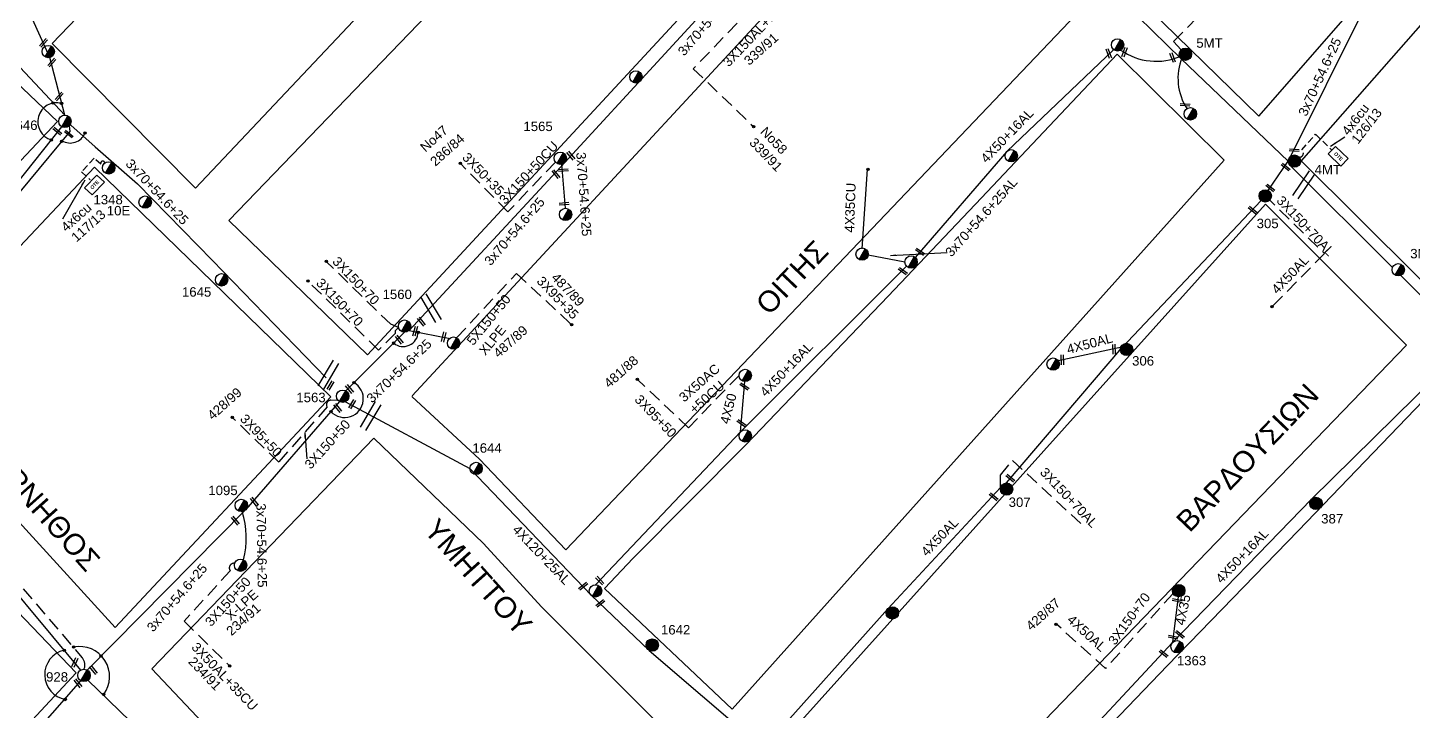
# Model space of a CAD drawing. Header units: millimetres. Extents: x -2449 to 2989, y 8 to 1056.
# Drawn here: x 696.4 to 960.7, y 282 to 412.5 of the extents above; entities that cross this region are included whole.
import ezdxf

# ---------------------------------------------------------------- set-up
doc = ezdxf.new("R2010")
doc.units = ezdxf.units.MM
doc.linetypes.add('DASHED', pattern=[19.05, 12.7, -6.35])
for name, color, linetype in [('Pillar OTE', 7, 'Continuous'), ('Άγνωστα', 7, 'Continuous'), ('Γυμνά εναέρια ΧΤ και ΦΟΠ (3Φ)   4x50+16AL', 7, 'Continuous'), ('Επιγραφές - Σχήματα', 7, 'Continuous'), ('Καλώδια ΧΤ   3x150+50CU', 7, 'DASHED'), ('Καλώδια ΧΤ   3x150+70 XLPE', 7, 'DASHED'), ('Καλώδια ΧΤ   3x150+70AL', 7, 'DASHED'), ('Καλώδια ΧΤ   4x50AL', 7, 'DASHED'), ('Μηχανική τομή', 7, 'Continuous'), ('Στύλος Ξύλινος', 7, 'Continuous'), ('Στύλος Ξύλινος @ 1', 7, 'Continuous'), ('Στύλος ΦΜ', 7, 'Continuous'), ('Στύλος ΦΜ @ 1', 7, 'Continuous'), ('Συνδέσεις', 7, 'Continuous'), ('Συνεστραμμένα ΧΤ   3x70+54.6+25 AL', 7, 'SYN_LINE'), ('Συνεστραμμένα ΧΤ   4x120+25 AL', 7, 'SYN_LINE'), ('Τομή', 7, 'Continuous'), ('Υπόβαθρο ΔΕΗ', 7, 'Continuous'), ('Υπόγεια καλώδια Παροχών ΧΤ   4x6', 7, 'DASHED')]:
    doc.layers.add(name, color=color, linetype=linetype)
doc.styles.add('arial', font='arial.ttf')
doc.styles.get("Standard").update_dxf_attribs({"font": 'arial.ttf'})
doc.linetypes.add('SYN_LINE', pattern='A,0.5,-0.0001,["/\\/\\/\\/",Standard,S=0.1,R=0,X=0,Y=-0.05],-0.25', length=0.7501)
doc.dimstyles.new('ISO-25', dxfattribs={"dimtxt": 2.5, "dimasz": 2.5, "dimexe": 1.25, "dimexo": 0.625, "dimtad": 1, "dimtxsty": 'Standard', "dimcen": 2.5, "dimadec": 0, "dimazin": 0, "dimtfac": 1, "dimtmove": 0, "dimatfit": 3, "dimfxl": 1, "dimarcsym": 0})

# ---------------------------------------------------------------- blocks, each defined once
blk = doc.blocks.new('ΥΠΑΡΧΩΝ ΤΣΙΜΕΝΤΕΝΙΟΣ ΣΤΥΛΟΣ')
at = {"layer": 'Στύλος ΦΜ'}
blk.add_hatch(color=7, dxfattribs=at).paths.add_polyline_path([(-1.29, -2.28, 0.574793), (2.62, 0, 0.268822), (1.3, 2.27)])
at = {"layer": 'Στύλος ΦΜ', "color": 7}
blk.add_line((-1.29, -2.28), (1.3, 2.27), dxfattribs=at)
blk.add_circle((0, 0), 2.62, dxfattribs=at)
at = {"layer": 'Στύλος ΦΜ', "flags": 4}
for tag, p in [('ΑΡΙΘΜΟΣ', (-4.68, 8.05)), ('ΤΥΠΟΣ', (-4.91, 3.03))]:
    blk.add_attdef(tag, p, '', height=4, dxfattribs=at)
blk = doc.blocks.new('ΥΠΑΡΧΩΝ ΞΥΛΙΝΟΣ ΣΤΥΛΟΣ')
at = {"layer": 'Στύλος Ξύλινος'}
h = blk.add_hatch(color=7, dxfattribs=at)
h.paths.add_polyline_path([(-2.62, 0, 0.270008), (-1.29, -2.28), (1.3, 2.27, 0.576266)])
h.paths.add_polyline_path([(-1.29, -2.28, 0.574793), (2.62, 0, 0.268822), (1.3, 2.27)])
at = {"layer": 'Στύλος Ξύλινος', "color": 7}
blk.add_line((-1.29, -2.28), (1.3, 2.27), dxfattribs=at)
blk.add_circle((0, 0), 2.62, dxfattribs=at)
at = {"layer": 'Στύλος Ξύλινος', "flags": 4}
for tag, p in [('ΑΡΙΘΜΟΣ', (-4.91, 8.6)), ('ΤΥΠΟΣ', (-4.85, 3.39))]:
    blk.add_attdef(tag, p, '', height=4, dxfattribs=at)
blk = doc.blocks.new('ΜΗΧΑΝΙΚΗ ΤΟΜΗ')
at = {"layer": 'Μηχανική τομή', "ltscale": 40}
for p, q in [((-1.89, 0.78), (1.89, 0.78)), ((1.89, 0), (-1.89, 0))]:
    blk.add_line(p, q, dxfattribs=at)
blk = doc.blocks.new('_ΣΥΝΔΕΣΗ')
at = {"layer": 'Συνδέσεις', "linetype": 'SYN_LINE', "ltscale": 40}
blk.add_hatch(color=256, dxfattribs=at).paths.add_polyline_path([(0.5, -0.01, 1), (-0.5, -0.01, 1)])
at = {"layer": 'Συνδέσεις'}
blk.add_circle((0, -0.01), 0.5, dxfattribs=at)
blk = doc.blocks.new('ΤΟΜΗ')
at = {"layer": 'Τομή', "ltscale": 40}
for p, q in [((-5.68, 0), (5.68, 0)), ((5.68, -2.33), (-5.68, -2.33))]:
    blk.add_line(p, q, dxfattribs=at)
blk = doc.blocks.new('PILLAR ΟΤΕ')
at = {"layer": 'Pillar OTE', "ltscale": 40}
blk.add_lwpolyline([(-3.31, 2.02), (3.39, 2.02), (3.39, -1.99), (-3.31, -1.99)], close=True, dxfattribs=at)
at = {"layer": 'Pillar OTE', "insert": (-1.81, 0.71), "char_height": 1.3575, "width": 109.961, "attachment_point": 1}
blk.add_mtext('{\\fArial|b1|i0|c161|p34;OTE}', dxfattribs=at)

msp = doc.modelspace()

# ---------------------------------------------------------------- linework, layer by layer
at = {"layer": 'Άγνωστα', "color": 6, "linetype": 'DASHED', "ltscale": 0.2}
msp.add_lwpolyline([(916.43, 408.28), (914.96, 409.83), (927.46, 422.39)], dxfattribs=at)
at = {"layer": 'Άγνωστα', "color": 2, "linetype": 'DASHED', "ltscale": 0.2}
msp.add_lwpolyline([(835.48, 416.04), (834.35, 416.07), (823.35, 404.64), (834.84, 393.6)], dxfattribs=at)
at = {"layer": 'Άγνωστα', "color": 6, "linetype": 'SYN_LINE', "ltscale": 20}
msp.add_lwpolyline([(704.28, 393.76), (704.4, 392.7), (688.98, 374.08), (687.34, 374.06)], dxfattribs=at)
at = {"layer": 'Άγνωστα', "color": 30, "linetype": 'DASHED', "ltscale": 0.2}
msp.add_lwpolyline([(778.19, 353.31), (789.63, 365.58), (800.14, 355.79)], dxfattribs=at)
at = {"layer": 'Άγνωστα', "color": 151, "linetype": 'DASHED', "ltscale": 0.2}
for points in [[(822.41, 336.14), (812.68, 345.37)], [(832.07, 346.12), (822.41, 336.14)]]:
    msp.add_lwpolyline(points, dxfattribs=at)
at = {"layer": 'Άγνωστα', "color": 151, "linetype": 'SYN_LINE', "ltscale": 20}
for points in [[(832.38, 335.36), (833.16, 344.94)], [(832.42, 335.41), (804.69, 306.17)], [(914.86, 295.25), (915.94, 303.87)]]:
    msp.add_lwpolyline(points, dxfattribs=at)
at = {"layer": 'Άγνωστα', "color": 30, "linetype": 'DASHED', "ltscale": 0.2}
for points in [[(652.96, 339.89), (653.64, 339.43, 0.54514), (658.67, 341.62, -0.681889), (660.07, 341.92), (688.06, 314.07), (706.78, 292.24, -0.287158), (707.11, 290.05, 2.601484)], [(755.6, 341.34), (754.22, 341.38, 0.597051), (753.49, 340.12), (744.25, 329.56), (735.38, 338.12)], [(735.87, 310.27), (735.87, 310.27), (735.69, 310.27, 0.612686), (735.01, 308.84), (726.2, 299.2), (734.91, 290.68)]]:
    msp.add_lwpolyline(points, format="xyb", dxfattribs=at)
at = {"layer": 'Γυμνά εναέρια ΧΤ και ΦΟΠ (3Φ)   4x50+16AL', "color": 6, "ltscale": 0.2}
for points in [[(903.53, 408.28), (883.19, 388.88), (865.67, 368.65)], [(864.04, 366.96), (832.42, 335.41)]]:
    msp.add_lwpolyline(points, dxfattribs=at)
at = {"layer": 'Γυμνά εναέρια ΧΤ και ΦΟΠ (3Φ)   4x50+16AL', "color": 133, "ltscale": 0.2}
msp.add_lwpolyline([(868.76, 245.76), (891.43, 270.09), (914.77, 295.16), (941.3, 322.51), (965.14, 345.96)], dxfattribs=at)
at = {"layer": 'Γυμνά εναέρια ΧΤ και ΦΟΠ (3Φ)   4x50+16AL', "color": 30, "ltscale": 0.2}
msp.add_lwpolyline([(707.86, 287.97), (726.04, 270.37), (760.45, 243.07), (784.68, 219.79)], dxfattribs=at)
at = {"layer": 'Επιγραφές - Σχήματα', "color": 7, "ltscale": 0.15}
for centre, radius, start, end in [((701.92, 394.53), 3.63, 75.7148, 253.1473), ((704.47, 393.54), 3.07, 239.4037, 337.4686), ((768, 354.51), 2.88, 230.8391, 357.1229), ((756.82, 341.67), 3.58, 223.3963, 59.5037)]:
    msp.add_arc(centre, radius, start, end, dxfattribs=at)
at = {"layer": 'Επιγραφές - Σχήματα', "linetype": 'Continuous', "ltscale": 0.2}
for centre, radius, start, end in [((704.41, 289), 4.8, 103.0956, 259.5131), ((706.25, 288.64), 5.75, 323.6166, 101.1706)]:
    msp.add_arc(centre, radius, start, end, dxfattribs=at)
at = {"layer": 'Καλώδια ΧΤ   3x150+50CU', "color": 2, "ltscale": 0.2}
msp.add_lwpolyline([(797.05, 386.84), (787.98, 377.34), (778.9, 386.6)], dxfattribs=at)
at = {"layer": 'Καλώδια ΧΤ   3x150+70 XLPE', "color": 30, "ltscale": 0.2}
for points in [[(767.12, 355.24), (765.63, 355.87), (753.34, 367.87)], [(767.12, 355.24), (766.49, 354.6), (766.49, 354.15), (763.3, 350.94), (749.82, 364.13)]]:
    msp.add_lwpolyline(points, dxfattribs=at)
at = {"layer": 'Καλώδια ΧΤ   3x150+70 XLPE', "color": 133, "ltscale": 0.2}
msp.add_lwpolyline([(914.89, 304.52), (902, 290.21)], dxfattribs=at)
at = {"layer": 'Καλώδια ΧΤ   3x150+70AL', "color": 6, "ltscale": 0.2}
msp.add_lwpolyline([(932.48, 380.38), (943.75, 369.39)], dxfattribs=at)
at = {"layer": 'Καλώδια ΧΤ   3x150+70AL', "color": 27, "ltscale": 0.2}
msp.add_lwpolyline([(881.98, 324.75), (881.97, 327.08), (884.22, 329.91), (897.34, 317.77)], dxfattribs=at)
at = {"layer": 'Καλώδια ΧΤ   4x50AL', "color": 6, "linetype": 'Continuous', "ltscale": 0.1}
for points in [[(883.12, 325.6), (905.13, 351.39), (931.66, 379.53)], [(892.98, 348.95), (905.11, 351.58)]]:
    msp.add_lwpolyline(points, dxfattribs=at)
at = {"layer": 'Καλώδια ΧΤ   4x50AL', "color": 6, "ltscale": 0.2}
msp.add_lwpolyline([(943.75, 369.39), (933.74, 359.22)], dxfattribs=at)
at = {"layer": 'Καλώδια ΧΤ   4x50AL', "color": 27, "linetype": 'Continuous', "ltscale": 0.1}
msp.add_lwpolyline([(837.48, 275.89), (860.44, 301.57), (881.98, 324.75)], dxfattribs=at)
at = {"layer": 'Καλώδια ΧΤ   4x50AL', "color": 133, "ltscale": 0.2}
msp.add_lwpolyline([(902, 290.21), (902, 290.21), (892.69, 298.59)], dxfattribs=at)
at = {"layer": 'Συνεστραμμένα ΧΤ   3x70+54.6+25 AL', "color": 6, "ltscale": 20}
msp.add_line((855.54, 370.29), (856.58, 385.47), dxfattribs=at)
at = {"layer": 'Συνεστραμμένα ΧΤ   3x70+54.6+25 AL', "color": 6, "ltscale": 8}
msp.add_line((863.72, 367.76), (856.7, 369.06), dxfattribs=at)
at = {"layer": 'Συνεστραμμένα ΧΤ   3x70+54.6+25 AL', "color": 6, "linetype": 'SYN_LINE', "ltscale": 20}
for points in [[(936.86, 387.02), (916.41, 406.56), (902.72, 419.94), (891.3, 431.47), (865.26, 458.96)], [(937.33, 387.96), (950.88, 415.16)], [(704.59, 393.86), (709.25, 389.77)], [(709.24, 389.77), (717.29, 382.7), (731.62, 368.04), (753.31, 345.66)]]:
    msp.add_lwpolyline(points, dxfattribs=at)
at = {"layer": 'Συνεστραμμένα ΧΤ   3x70+54.6+25 AL', "color": 2, "linetype": 'SYN_LINE', "ltscale": 20}
msp.add_lwpolyline([(769.12, 354.72), (798.84, 386.77), (835.61, 426.75), (858.5, 451.62)], dxfattribs=at)
at = {"layer": 'Συνεστραμμένα ΧΤ   3x70+54.6+25 AL', "color": 151, "linetype": 'SYN_LINE', "ltscale": 20}
for points in [[(659.13, 436.93), (690.13, 409.99), (703.46, 395.79)], [(656.32, 345.11), (687.13, 373.78), (702.88, 393.58)]]:
    msp.add_lwpolyline(points, dxfattribs=at)
at = {"layer": 'Συνεστραμμένα ΧΤ   3x70+54.6+25 AL', "color": 151, "linetype": 'SYN_LINE', "ltscale": 10}
msp.add_lwpolyline([(703.46, 395.79), (700.6, 406.79), (696.72, 415.36)], dxfattribs=at)
at = {"layer": 'Συνεστραμμένα ΧΤ   3x70+54.6+25 AL', "linetype": 'SYN_LINE', "ltscale": 10}
msp.add_lwpolyline([(798.2, 386.42), (798.88, 378.02)], dxfattribs=at)
at = {"layer": 'Συνεστραμμένα ΧΤ   3x70+54.6+25 AL', "color": 6, "linetype": 'SYN_LINE', "ltscale": 8}
msp.add_lwpolyline([(932.99, 381.44), (936.86, 387.02)], dxfattribs=at)
at = {"layer": 'Συνεστραμμένα ΧΤ   3x70+54.6+25 AL', "color": 133, "linetype": 'SYN_LINE', "ltscale": 20}
for points in [[(956.74, 366.71), (937.21, 386.19)], [(976.01, 347.5), (957.6, 365.86)]]:
    msp.add_lwpolyline(points, dxfattribs=at)
at = {"layer": 'Συνεστραμμένα ΧΤ   3x70+54.6+25 AL', "color": 30, "linetype": 'SYN_LINE', "ltscale": 20}
for points in [[(757.04, 343.17), (768.26, 354.35)], [(755.88, 341.13), (738.01, 320.55), (707.7, 289.9)]]:
    msp.add_lwpolyline(points, dxfattribs=at)
at = {"layer": 'Συνεστραμμένα ΧΤ   3x70+54.6+25 AL', "color": 30, "linetype": 'SYN_LINE', "ltscale": 10}
msp.add_lwpolyline([(769.12, 354.72), (776.99, 353.15)], dxfattribs=at)
at = {"layer": 'Συνεστραμμένα ΧΤ   3x70+54.6+25 AL', "color": 62, "linetype": 'SYN_LINE', "ltscale": 20}
for points in [[(706.49, 289.88), (685.38, 315.16), (656.82, 344.37)], [(670.85, 248.22), (684.79, 263.16), (706.53, 287.85)]]:
    msp.add_lwpolyline(points, dxfattribs=at)
at = {"layer": 'Συνεστραμμένα ΧΤ   3x70+54.6+25 AL', "color": 6, "linetype": 'SYN_LINE', "ltscale": 10}
for centre, radius, start, end in [((911.63, 417.81), 11.74, 234.8648, 293.8877), ((926.24, 402.76), 10.43, 157.4593, 213.3019)]:
    msp.add_arc(centre, radius, start, end, dxfattribs=at)
at = {"layer": 'Συνεστραμμένα ΧΤ   3x70+54.6+25 AL', "color": 30, "linetype": 'SYN_LINE', "ltscale": 10}
msp.add_arc((720.64, 315.02), 17.42, 346.3593, 17.1321, dxfattribs=at)
at = {"layer": 'Συνεστραμμένα ΧΤ   4x120+25 AL', "color": 151, "ltscale": 20}
for p, q in [((757.01, 341.11), (780.74, 328.38)), ((780.74, 328.38), (803.84, 304.18)), ((803.84, 304.18), (814.94, 293.65)), ((814.94, 293.65), (836, 275.63))]:
    msp.add_line(p, q, dxfattribs=at)
at = {"layer": 'Υπόβαθρο ΔΕΗ'}
for points in [[(825.26, 484.53), (728.36, 381.85), (701.03, 409.43), (798.08, 510.56), (825.26, 484.53)], [(832.46, 477.68), (857.24, 453.8), (761.22, 350.07), (734.73, 375.68), (832.76, 477.39)], [(769.73, 342.22), (865.43, 445.58), (896.4, 415), (799.03, 312.81), (782.56, 330.12), (769.62, 342.1)], [(931.23, 395.57), (958.9, 427.27), (940.82, 445.65), (910.32, 416.02), (931.23, 395.57)], [(629.69, 386.54), (668.18, 426.71), (688.78, 407.17), (702.03, 394.6), (662.27, 352.28), (629.69, 386.54)], [(983.7, 342.91), (1012.64, 373.16), (967.17, 418.8), (939.32, 387.09), (983.7, 342.91)], [(806.39, 305.45), (830.76, 282.41), (924.61, 387.21), (904.24, 407.4), (878.3, 380.01), (860.54, 361.27), (833.42, 332.92), (811.89, 311.27), (806.39, 305.45)], [(670.38, 344.76), (709.11, 385.86), (754.19, 342.06), (713.06, 297.99), (670.38, 344.76)], [(838.88, 274.59), (932.48, 378.8), (959.41, 351.91), (862.74, 251.65), (838.88, 274.59)], [(869.94, 245.04), (913.84, 290.77), (938.71, 316.49), (965.84, 344.64), (999.78, 310.09), (902.59, 213.73), (869.96, 245.05)], [(621.9, 294.9), (661.15, 335.78), (705.62, 289.35), (668.76, 249.74), (621.82, 294.81)], [(720.03, 290.11), (762.41, 334.16), (783.3, 314.06), (794.41, 301.98), (822.57, 273.75), (779.25, 227.39), (720.03, 290.11)]]:
    msp.add_lwpolyline(points, dxfattribs=at)
at = {"layer": 'Υπόγεια καλώδια Παροχών ΧΤ   4x6', "color": 0, "linetype": 'DASHED', "ltscale": 0.1}
msp.add_lwpolyline([(939.42, 389.14), (942.06, 392.14), (945.1, 389.14)], dxfattribs=at)
at = {"layer": 'Υπόγεια καλώδια Παροχών ΧΤ   4x6', "color": 6, "linetype": 'DASHED', "ltscale": 0.1}
msp.add_lwpolyline([(711.08, 386.64, 1.215654), (710.33, 386.45), (709.06, 387.56), (706.65, 384.99), (708.27, 383.44)], format="xyb", dxfattribs=at)
at = {"layer": 'Υπόγεια καλώδια Παροχών ΧΤ   4x6', "color": 0, "linetype": 'DASHED', "ltscale": 0.1}
msp.add_arc((938.96, 388.52), 0.769, 270.1761, 53.1814, dxfattribs=at)

# ---------------------------------------------------------------- block references
at = {"layer": 'Pillar OTE', "xscale": 0.5, "yscale": 0.5, "zscale": 0.5}
for p, rotation in [((946.37, 387.94), 315.8958986468162), ((709.1, 382.44), 46.08705890955701)]:
    msp.add_blockref('PILLAR ΟΤΕ', p, dxfattribs=dict(at, rotation=rotation))
at = {"layer": 'Μηχανική τομή'}
for p, xscale, yscale, zscale, rotation in [((699.25, 409.7), 0.5000000000000018, 0.5000000000000018, 0.5000000000000018, 227.5471457129901), ((902.43, 407.47), 0.500000000000004, 0.500000000000004, 0.500000000000004, 290.824015580243), ((905.41, 407.86), 0.5000000000000292, 0.5000000000000292, 0.5000000000000292, 251.022966032875), ((914.6, 406.7), 0.500000000000004, 0.500000000000004, 0.500000000000004, 290.824015580243), ((700.82, 405.98), 0.5000000000000018, 0.5000000000000018, 0.5000000000000018, 227.5471457129901), ((702.24, 399.46), 0.5000000000000018, 0.5000000000000018, 0.5000000000000018, 227.5471457129901), ((917.17, 397.96), 0.5000000000000568, 0.5000000000000568, 0.5000000000000568, 175.7684885782068), ((702.17, 392.89), 0.5000000000000894, 0.5000000000000894, 0.5000000000000894, 140.7272185491119), ((704.34, 392.34), 0.5000000000000895, 0.5000000000000895, 0.5000000000000895, 140.7272185491119), ((799.83, 387.93), 0.4999999999999989, 0.4999999999999989, 0.4999999999999989, 309.2415489733388), ((938, 389.29), 0.5000000000000571, 0.5000000000000571, 0.5000000000000571, 175.7684885782068), ((936.46, 386.04), 0.5000000000000265, 0.5000000000000265, 0.5000000000000265, 140.7810715691225), ((797, 384.4), 0.4999999999999989, 0.4999999999999989, 0.4999999999999989, 309.2415489733388), ((798.59, 385.1), 0.5000000000000308, 0.5000000000000308, 0.5000000000000308, 5.217915484181878), ((933.55, 382.05), 0.5000000000000265, 0.5000000000000265, 0.5000000000000265, 140.7810715691225), ((798.71, 378.68), 0.5000000000000308, 0.5000000000000308, 0.5000000000000308, 5.217915484181878), ((930.19, 377.8), 0.5000000000000265, 0.5000000000000265, 0.5000000000000265, 140.7810715691225), ((866.5, 369.55), 0.4999999999999989, 0.4999999999999989, 0.4999999999999989, 324.5093570648642), ((863.2, 365.86), 0.4999999999999989, 0.4999999999999989, 0.4999999999999989, 324.5093570648642), ((771.32, 356.28), 0.4999999999999989, 0.4999999999999989, 0.4999999999999989, 309.2415489733388), ((770.09, 354.62), 0.5000000000000238, 0.5000000000000238, 0.5000000000000238, 255.500204848782), ((775.53, 353.51), 0.5000000000000239, 0.5000000000000239, 0.5000000000000239, 255.500204848782), ((767.11, 352.81), 0.4999999999999989, 0.4999999999999989, 0.4999999999999989, 309.2415489733388), ((903.78, 351.12), 0.5000000000000263, 0.5000000000000263, 0.5000000000000263, 91.97134285517423), ((893.97, 349.1), 0.5000000000000263, 0.5000000000000263, 0.5000000000000263, 91.97134285517423), ((754.3, 344.1), 0.4999999999999704, 0.4999999999999704, 0.4999999999999704, 59.04353676299478), ((757.61, 343.42), 0.4999999999999989, 0.4999999999999989, 0.4999999999999989, 309.2415489733388), ((832.98, 343.85), 0.4999999999999989, 0.4999999999999989, 0.4999999999999989, 324.5093570648642), ((758.43, 340.53), 0.4999999999999704, 0.4999999999999704, 0.4999999999999704, 59.04353676299478), ((755.36, 339.79), 0.4999999999999989, 0.4999999999999989, 0.4999999999999989, 309.2415489733388), ((832.43, 336.86), 0.4999999999999989, 0.4999999999999989, 0.4999999999999989, 324.5093570648642), ((883.95, 326.67), 0.5000000000000265, 0.5000000000000265, 0.5000000000000265, 140.7810715691225), ((739.44, 321.89), 0.4999999999999989, 0.4999999999999989, 0.4999999999999989, 309.2415489733388), ((880.75, 323.11), 0.5000000000000265, 0.5000000000000265, 0.5000000000000265, 140.7810715691225), ((735.83, 318.28), 0.4999999999999989, 0.4999999999999989, 0.4999999999999989, 309.2415489733388), ((802.22, 306.06), 0.49999999999996, 0.49999999999996, 0.49999999999996, 218.1587263737433), ((805.63, 307.1), 0.4999999999999565, 0.4999999999999565, 0.4999999999999565, 133.5635408058738), ((805.5, 302.78), 0.49999999999996, 0.49999999999996, 0.49999999999996, 218.1587263737433), ((915.71, 303.36), 0.5000000000000001, 0.5000000000000001, 0.5000000000000001, 168.1943595111924), ((914.93, 296.39), 0.5000000000000001, 0.5000000000000001, 0.5000000000000001, 168.1943595111924), ((916.3, 296.83), 0.5000000000000118, 0.5000000000000118, 0.5000000000000118, 141.6316657545122), ((913.2, 293.17), 0.5000000000000118, 0.5000000000000118, 0.5000000000000118, 141.6316657545122), ((705.18, 291.42), 0.5000000000000335, 0.5000000000000335, 0.5000000000000335, 245.8101969190467), ((705.81, 287.22), 0.4999999999999989, 0.4999999999999989, 0.4999999999999989, 309.2415489733388), ((708.75, 289.76), 0.4999999999999989, 0.4999999999999989, 0.4999999999999989, 309.2415489733388)]:
    msp.add_blockref('ΜΗΧΑΝΙΚΗ ΤΟΜΗ', p, dxfattribs=dict(at, xscale=xscale, yscale=yscale, zscale=zscale, rotation=rotation))
at = {"layer": 'Στύλος Ξύλινος @ 1', "ltscale": 40}
ref = msp.add_blockref('ΥΠΑΡΧΩΝ ΞΥΛΙΝΟΣ ΣΤΥΛΟΣ', (917.22, 407.41), dxfattribs=dict(at, xscale=0.4499999999998181, yscale=0.4499999999998181, zscale=0.4499999999998181))
ref.add_attrib('ΤΥΠΟΣ', '5ΜΤ', (919.31, 408.65), dxfattribs={"layer": 'Στύλος Ξύλινος', "height": 1.8, "flags": 4})
ref = msp.add_blockref('ΥΠΑΡΧΩΝ ΞΥΛΙΝΟΣ ΣΤΥΛΟΣ', (938.04, 387.02), dxfattribs=dict(at, xscale=0.4499999999998181, yscale=0.4499999999998181, zscale=0.4499999999998181))
ref.add_attrib('ΤΥΠΟΣ', '4ΜΤ', (941.88, 384.5), dxfattribs={"layer": 'Στύλος Ξύλινος', "height": 1.8, "flags": 4})
ref = msp.add_blockref('ΥΠΑΡΧΩΝ ΞΥΛΙΝΟΣ ΣΤΥΛΟΣ', (932.47, 380.38), dxfattribs=dict(at, xscale=0.4499999999998181, yscale=0.4499999999998181, zscale=0.4499999999998181))
ref.add_attrib('ΑΡΙΘΜΟΣ', '305', (930.82, 374.22), dxfattribs={"layer": 'Στύλος Ξύλινος', "height": 1.8, "flags": 4})
ref = msp.add_blockref('ΥΠΑΡΧΩΝ ΞΥΛΙΝΟΣ ΣΤΥΛΟΣ', (905.99, 351.09), dxfattribs=dict(at, xscale=0.4499999999998181, yscale=0.4499999999998181, zscale=0.4499999999998181))
ref.add_attrib('ΑΡΙΘΜΟΣ', '306', (907.06, 348), dxfattribs={"layer": 'Στύλος Ξύλινος', "height": 1.8, "flags": 4})
ref = msp.add_blockref('ΥΠΑΡΧΩΝ ΞΥΛΙΝΟΣ ΣΤΥΛΟΣ', (883.12, 324.42), dxfattribs=dict(at, xscale=0.4499999999998181, yscale=0.4499999999998181, zscale=0.4499999999998181))
ref.add_attrib('ΑΡΙΘΜΟΣ', '307', (883.51, 321.02), dxfattribs={"layer": 'Στύλος Ξύλινος', "height": 1.8, "flags": 4})
ref = msp.add_blockref('ΥΠΑΡΧΩΝ ΞΥΛΙΝΟΣ ΣΤΥΛΟΣ', (942.14, 321.69), dxfattribs=dict(at, xscale=0.4499999999998181, yscale=0.4499999999998181, zscale=0.4499999999998181))
ref.add_attrib('ΑΡΙΘΜΟΣ', '387', (943.13, 317.87), dxfattribs={"layer": 'Στύλος Ξύλινος', "height": 1.8, "flags": 4})
at = {"layer": 'Στύλος Ξύλινος @ 1', "ltscale": 40, "xscale": 0.4499999999998181, "yscale": 0.4499999999998181, "zscale": 0.4499999999998181}
for p in [(915.94, 305.05), (861.32, 300.79)]:
    msp.add_blockref('ΥΠΑΡΧΩΝ ΞΥΛΙΝΟΣ ΣΤΥΛΟΣ', p, dxfattribs=at)
at = {"layer": 'Στύλος Ξύλινος @ 1', "ltscale": 40}
ref = msp.add_blockref('ΥΠΑΡΧΩΝ ΞΥΛΙΝΟΣ ΣΤΥΛΟΣ', (815.52, 294.67), dxfattribs=dict(at, xscale=0.4499999999998181, yscale=0.4499999999998181, zscale=0.4499999999998181))
ref.add_attrib('ΤΥΠΟΣ', '1642', (817.18, 296.68), dxfattribs={"layer": 'Στύλος Ξύλινος', "height": 1.8, "flags": 4})
at = {"layer": 'Στύλος ΦΜ @ 1', "ltscale": 40, "xscale": 0.4499999999998181, "yscale": 0.4499999999998181, "zscale": 0.4499999999998181}
for p in [(904.28, 409.19), (700.3, 407.93), (812.4, 403.09), (918.17, 396.04), (884, 388.03), (718.78, 379.2), (798.98, 376.85), (855.54, 369.27), (864.9, 367.76), (777.61, 352.28), (892, 348.28), (833.25, 346.12), (833.25, 334.58), (736.98, 309.89), (804.69, 304.99)]:
    msp.add_blockref('ΥΠΑΡΧΩΝ ΤΣΙΜΕΝΤΕΝΙΟΣ ΣΤΥΛΟΣ', p, dxfattribs=at)
at = {"layer": 'Στύλος ΦΜ @ 1', "ltscale": 40}
ref = msp.add_blockref('ΥΠΑΡΧΩΝ ΤΣΙΜΕΝΤΕΝΙΟΣ ΣΤΥΛΟΣ', (703.46, 394.61), dxfattribs=dict(at, xscale=0.4499999999998181, yscale=0.4499999999998181, zscale=0.4499999999998181))
ref.add_attrib('ΤΥΠΟΣ', '1646', (692.65, 392.97), dxfattribs={"layer": 'Στύλος ΦΜ', "height": 1.8, "flags": 4})
ref = msp.add_blockref('ΥΠΑΡΧΩΝ ΤΣΙΜΕΝΤΕΝΙΟΣ ΣΤΥΛΟΣ', (797.97, 387.57), dxfattribs=dict(at, xscale=0.4499999999998181, yscale=0.4499999999998181, zscale=0.4499999999998181))
ref.add_attrib('ΑΡΙΘΜΟΣ', '1565', (790.94, 392.75), dxfattribs={"layer": 'Στύλος ΦΜ', "height": 1.8, "flags": 4})
ref = msp.add_blockref('ΥΠΑΡΧΩΝ ΤΣΙΜΕΝΤΕΝΙΟΣ ΣΤΥΛΟΣ', (711.82, 385.72), dxfattribs=dict(at, xscale=0.4499999999998181, yscale=0.4499999999998181, zscale=0.4499999999998181))
ref.add_attrib('ΤΥΠΟΣ', '10E', (711.46, 376.66), dxfattribs={"layer": 'Στύλος ΦΜ', "height": 1.8, "flags": 4})
ref.add_attrib('ΑΡΙΘΜΟΣ', '1348', (708.92, 378.77), dxfattribs={"layer": 'Στύλος ΦΜ', "height": 1.8, "flags": 4})
ref = msp.add_blockref('ΥΠΑΡΧΩΝ ΤΣΙΜΕΝΤΕΝΙΟΣ ΣΤΥΛΟΣ', (957.84, 366.29), dxfattribs=dict(at, xscale=0.4499999999998181, yscale=0.4499999999998181, zscale=0.4499999999998181))
ref.add_attrib('ΤΥΠΟΣ', '3ΜΤ', (960.12, 368.46), dxfattribs={"layer": 'Στύλος ΦΜ', "height": 1.8, "flags": 4})
ref = msp.add_blockref('ΥΠΑΡΧΩΝ ΤΣΙΜΕΝΤΕΝΙΟΣ ΣΤΥΛΟΣ', (733.36, 364.36), dxfattribs=dict(at, xscale=0.4499999999998181, yscale=0.4499999999998181, zscale=0.4499999999998181))
ref.add_attrib('ΑΡΙΘΜΟΣ', '1645', (725.8, 361.15), dxfattribs={"layer": 'Στύλος ΦΜ', "height": 1.8, "flags": 4})
ref = msp.add_blockref('ΥΠΑΡΧΩΝ ΤΣΙΜΕΝΤΕΝΙΟΣ ΣΤΥΛΟΣ', (768.26, 355.53), dxfattribs=dict(at, xscale=0.4499999999998181, yscale=0.4499999999998181, zscale=0.4499999999998181))
ref.add_attrib('ΤΥΠΟΣ', '1560', (764.07, 360.69), dxfattribs={"layer": 'Στύλος ΦΜ', "height": 1.8, "flags": 4})
ref = msp.add_blockref('ΥΠΑΡΧΩΝ ΤΣΙΜΕΝΤΕΝΙΟΣ ΣΤΥΛΟΣ', (756.46, 342.15), dxfattribs=dict(at, xscale=0.4499999999998181, yscale=0.4499999999998181, zscale=0.4499999999998181))
ref.add_attrib('ΤΥΠΟΣ', '1563', (747.62, 341.01), dxfattribs={"layer": 'Στύλος ΦΜ', "height": 1.8, "flags": 4})
ref = msp.add_blockref('ΥΠΑΡΧΩΝ ΤΣΙΜΕΝΤΕΝΙΟΣ ΣΤΥΛΟΣ', (781.91, 328.38), dxfattribs=dict(at, xscale=0.4499999999998181, yscale=0.4499999999998181, zscale=0.4499999999998181))
ref.add_attrib('ΤΥΠΟΣ', '1644', (781.21, 331.37), dxfattribs={"layer": 'Στύλος ΦΜ', "height": 1.8, "flags": 4})
ref = msp.add_blockref('ΥΠΑΡΧΩΝ ΤΣΙΜΕΝΤΕΝΙΟΣ ΣΤΥΛΟΣ', (737.12, 321.32), dxfattribs=dict(at, xscale=0.4499999999998181, yscale=0.4499999999998181, zscale=0.4499999999998181))
ref.add_attrib('ΤΥΠΟΣ', '1095', (730.83, 323.28), dxfattribs={"layer": 'Στύλος ΦΜ', "height": 1.8, "flags": 4})
ref = msp.add_blockref('ΥΠΑΡΧΩΝ ΤΣΙΜΕΝΤΕΝΙΟΣ ΣΤΥΛΟΣ', (915.63, 294.35), dxfattribs=dict(at, xscale=0.4499999999998181, yscale=0.4499999999998181, zscale=0.4499999999998181))
ref.add_attrib('ΑΡΙΘΜΟΣ', '1363', (915.6, 290.79), dxfattribs={"layer": 'Στύλος ΦΜ', "height": 1.8, "flags": 4})
ref = msp.add_blockref('ΥΠΑΡΧΩΝ ΤΣΙΜΕΝΤΕΝΙΟΣ ΣΤΥΛΟΣ', (707.11, 288.88), dxfattribs=dict(at, xscale=0.4499999999998181, yscale=0.4499999999998181, zscale=0.4499999999998181))
ref.add_attrib('ΤΥΠΟΣ', '928', (699.88, 287.68), dxfattribs={"layer": 'Στύλος ΦΜ', "height": 1.8, "flags": 4})
at = {"layer": 'Συνδέσεις', "xscale": 0.4500000000000455, "yscale": 0.4500000000000455, "zscale": 0.4500000000000455}
for p in [(701.22, 398.09), (702.82, 398.05), (700.87, 391.07), (707.31, 392.37), (834.84, 393.61), (702.83, 390.81), (778.91, 386.61), (856.66, 385.45), (753.35, 367.87), (749.83, 364.14), (933.77, 359.26), (770.88, 354.37), (800.14, 355.8), (766.18, 352.28), (758.64, 344.76), (812.68, 345.38), (735.38, 338.12), (754.22, 339.22), (892.57, 298.62), (703.33, 293.68), (705.13, 294.29), (710.35, 292.59), (734.91, 290.68), (703.54, 284.28), (710.88, 285.24)]:
    msp.add_blockref('_ΣΥΝΔΕΣΗ', p, dxfattribs=at)
at = {"layer": 'Τομή'}
for p, xscale, yscale, zscale, rotation in [((939.31, 382.81), 0.4999999999999817, 0.4999999999999817, 0.4999999999999817, 55.67736179143021), ((772.79, 358.67), 0.4999999999999232, 0.4999999999999232, 0.4999999999999232, 120.6652940437248), ((753.23, 346.56), 0.4999999999998923, 0.4999999999998923, 0.4999999999998923, 59.27971347449307), ((761.28, 338.67), 0.4999999999998924, 0.4999999999998924, 0.4999999999998924, 59.27971347449307)]:
    msp.add_blockref('ΤΟΜΗ', p, dxfattribs=dict(at, xscale=xscale, yscale=yscale, zscale=zscale, rotation=rotation))

# ---------------------------------------------------------------- texts
at = {"layer": 'Άγνωστα', "linetype": 'SYN_LINE', "ltscale": 20, "char_height": 1.8, "width": 69.1904, "attachment_point": 1, "style": 'arial'}
for s, insert, rotation in [('3X150AL+50CU', (828.81, 406.12), 46.3484), ('3x70+54.6+25', (938.68, 396.17), 65.2548), ('3X50+35', (780.43, 388.84), 313.8352), ('4X35CU', (852.21, 373.41), 88.0398), ('3X95+35', (794.63, 365.23), 313.8352), ('5X150+50\\PXLPE', (779.96, 352.84), 50.7255), ('3X50AC\\P+50CU', (820.41, 342.25), 41.6909), ('3X95+50', (813.31, 342.64), 313.8352), ('4X50', (828.42, 337.17), 75.4962), ('3X95+50', (738.04, 338.94), 313.8352), ('3X150+50', (749.02, 329.29), 48.0303), ('3X150+50', (730.03, 299.26), 48.0303), ('X-LPE', (733.89, 300.59), 41.6909), ('4X35', (915.29, 298.69), 78.4888), ('3X50AL+35CU', (728.77, 295.37), 313.8352)]:
    msp.add_mtext(s, dxfattribs=dict(at, insert=insert, rotation=rotation))
at = {"layer": 'Γυμνά εναέρια ΧΤ και ΦΟΠ (3Φ)   4x50+16AL', "ltscale": 40, "char_height": 1.8, "width": 69.1904, "attachment_point": 1, "rotation": 46.1418, "style": 'arial'}
for insert in [(877.98, 387.76), (835.88, 343.18), (922.8, 307.55)]:
    msp.add_mtext('4X50+16AL', dxfattribs=dict(at, insert=insert))
at = {"layer": 'Επιγραφές - Σχήματα', "linetype": 'SYN_LINE', "ltscale": 20, "char_height": 1.8, "width": 69.1904, "attachment_point": 1, "style": 'arial'}
for s, insert, rotation in [('339/91', (832.81, 406.51), 41.6909), ('Nο47', (771.04, 389.98), 41.6909), ('286/84', (772.94, 387.27), 41.6909), ('339/91', (835.2, 391.66), 313.8352), ('Nο58', (837.3, 393.75), 313.8352), ('\\A1;4x6cu', (702.53, 374.76), 41.6909), ('\\A1;117/13', (704.47, 372.81), 41.6909), ('487/89', (797.41, 365.89), 313.8352), ('487/89', (785, 350.71), 41.6909), ('481/88', (806.1, 344.96), 41.6909), ('\\A1;428/99', (730.45, 338.84), 41.6909), ('\\A1;234/91', (734.05, 297.67), 41.6909), ('428/87', (886.61, 298.65), 41.6909), ('234/91', (728.16, 292.61), 313.8352)]:
    msp.add_mtext(s, dxfattribs=dict(at, insert=insert, rotation=rotation))
at = {"layer": 'Επιγραφές - Σχήματα', "char_height": 4, "width": 157.7424, "attachment_point": 1}
for s, insert, rotation in [('ΟΙΤΗΣ', (834.91, 360.14), 46.3401), ('\\pt128;ΒΑΡΔΟΥΣΙΩΝ', (915.13, 318.72), 46.3401), ('ΠΑΡΝΗΘΟΣ', (689.37, 334.67), 311.8298), ('ΥΜΗΤΤΟΥ', (774.71, 319.15), 311.8298)]:
    msp.add_mtext(s, dxfattribs=dict(at, insert=insert, rotation=rotation))
at = {"layer": 'Καλώδια ΧΤ   3x150+50CU', "ltscale": 40, "insert": (786.14, 379.84), "char_height": 1.8, "width": 69.1904, "attachment_point": 1, "rotation": 47.3322, "style": 'arial'}
msp.add_mtext('3X150+50CU', dxfattribs=at)
at = {"layer": 'Καλώδια ΧΤ   3x150+70 XLPE', "ltscale": 40, "char_height": 1.8, "width": 69.1904, "attachment_point": 1, "style": 'arial'}
for insert, rotation in [((755.65, 368.98), 313.8352), ((752.55, 364.87), 313.8352), ((902.36, 295.57), 53.6629)]:
    msp.add_mtext('3X150+70', dxfattribs=dict(at, insert=insert, rotation=rotation))
at = {"layer": 'Καλώδια ΧΤ   3x150+70AL', "ltscale": 40, "char_height": 1.8, "width": 69.1904, "attachment_point": 1, "rotation": 313.4659, "style": 'arial'}
for insert in [(935.78, 380.59), (890.66, 328.73)]:
    msp.add_mtext('3X150+70AL', dxfattribs=dict(at, insert=insert))
at = {"layer": 'Καλώδια ΧΤ   4x50AL', "ltscale": 40, "char_height": 1.8, "width": 69.1904, "attachment_point": 1, "style": 'arial'}
for s, insert, rotation in [('4x6cu', (946.9, 392.86), 52.4699), ('126/13', (948.73, 391.22), 52.4699), ('4X50AL', (933.47, 362.76), 46.3744), ('4X50AL', (894.41, 351.92), 14.7936), ('4X50AL', (895.73, 300.61), 317.6563)]:
    msp.add_mtext(s, dxfattribs=dict(at, insert=insert, rotation=rotation))
at = {"layer": 'Καλώδια ΧΤ   4x50AL', "linetype": 'DASHED', "ltscale": 0.1, "insert": (866.6, 312.7), "char_height": 1.8, "width": 69.1904, "attachment_point": 1, "rotation": 46.1418, "style": 'arial'}
msp.add_mtext('4X50AL', dxfattribs=at)
at = {"layer": 'Συνεστραμμένα ΧΤ   3x70+54.6+25 AL', "style": 'arial'}
msp.add_text('3x70+54.6+25AL', height=1.8, rotation=48.285, dxfattribs=at).set_placement((872.59, 368.6))
at = {"layer": 'Συνεστραμμένα ΧΤ   3x70+54.6+25 AL', "linetype": 'SYN_LINE', "ltscale": 20, "char_height": 1.8, "width": 69.1904, "attachment_point": 1, "style": 'arial'}
for insert, rotation in [((820.23, 408.12), 49.3501), ((802.81, 388.78), 274.0104), ((716.22, 387.63), 313.2641), ((783.32, 368.1), 49.3501), ((760.82, 342.02), 44.1562), ((741.78, 321.74), 270.9782), ((718.93, 298.2), 49.3501)]:
    msp.add_mtext('3x70+54.6+25', dxfattribs=dict(at, insert=insert, rotation=rotation))
at = {"layer": 'Συνεστραμμένα ΧΤ   4x120+25 AL', "style": 'arial'}
msp.add_text('4X120+25AL', height=1.8, rotation=313.8352, dxfattribs=at).set_placement((788.72, 316.53))

# ---------------------------------------------------------------- leaders
at = {"layer": 'Επιγραφές - Σχήματα', "ltscale": 40}
for points in [[(944.91, 389.86), (947.66, 391.62)], [(707.25, 383.4), (702.99, 375.93)], [(860.95, 369.01), (871.78, 369.57)], [(749.21, 335.23), (749.59, 330.21)]]:
    msp.add_leader(points, dimstyle='ISO-25', override={"dimasz": 1, "dimtad": 0}, dxfattribs=at)

doc.saveas('drawing.dxf')
